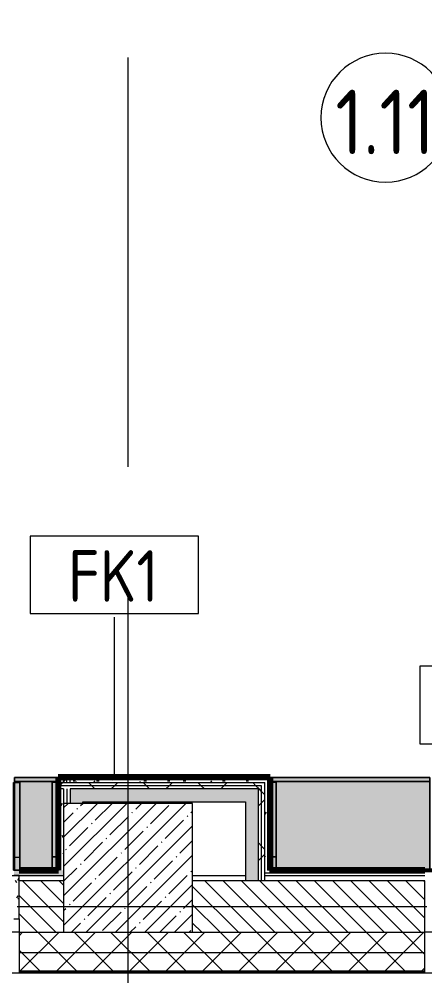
# Model space of a CAD drawing. Header units: millimetres. Extents: x 35144 to 233944, y -8553 to 29000.
# Drawn here: x 42738 to 44310, y -269 to 3441 of the extents above; entities that cross this region are included whole.
import ezdxf

# ---------------------------------------------------------------- set-up
doc = ezdxf.new("R2010")
doc.units = ezdxf.units.MM
doc.linetypes.add('Осевая', pattern=[3175, 635, -476.25, 1587.5, -476.25])
for name, color, linetype, lineweight in [('A-AREA-IDEN', 7, 'Continuous', 9), ('A-WALL', 7, 'Continuous', 9), ('A-WALL-IDEN', 7, 'Continuous', 9), ('I-WALL', 7, 'Continuous', 9), ('S-COLS', 7, 'Continuous', 9), ('Оси', 7, 'Continuous', 9), ('Оси-2', 7, 'Осевая', 9)]:
    doc.layers.add(name, color=color, linetype=linetype, lineweight=lineweight)
for name, color, linetype, lineweight, true_color in [('A-WALL-1', 7, 'Continuous', 9, 0xc0c0c0), ('A-WALL-3', 7, 'Continuous', 9, 0xff80c0), ('I-WALL-14', 7, 'Continuous', 53, 0xe0bbbf), ('I-WALL-6', 7, 'Continuous', 9, 0xc0c0c0), ('I-WALL-8', 7, 'Continuous', 80, 0xff80c0), ('S-WALL-ANLY-1', 7, 'Continuous', 5, 0x008040), ('Знаки-1', 9, 'Continuous', 9, 0x808080), ('Знаки-2', 7, 'Continuous', 9, 0xc1bbaf), ('Знаки-4', 7, 'Continuous', 9, 0xaba79f), ('Знаки-6', 7, 'Continuous', 9, 0xd1cabb), ('Знаки-7', 7, 'Continuous', 9, 0xccc5b7)]:
    doc.layers.add(name, color=color, linetype=linetype, lineweight=lineweight, true_color=true_color)
doc.layers.add('Знаки-3', color=7, linetype='Continuous', lineweight=9, transparency=0.5)
doc.styles.add('GOST Common', font='GOST_Common.ttf', dxfattribs={"width": 0.9, "height": 200})
doc.styles.add('GOST Common_1', font='GOST_Common.ttf', dxfattribs={"width": 0.9, "height": 250})
pattern_1 = [(0, (0, 0), (121.92, 30.48), [10.058, -81.382, 10.058, -81.382, -487.68]), (0, (0, 0), (121.92, 30.48), [-182.88, 10.058, -172.822, 10.058, -81.382, -213.36]), (0, (0, 0), (121.92, 30.48), [-457.2, 10.058, -50.902, 10.058, -142.342]), (120, (45.72, 15.24), (-87.356454, 90.345817), [10.058, -81.382, 10.058, -81.382, -487.68]), (120, (45.72, 15.24), (-87.356454, 90.345817), [-182.88, 10.058, -172.822, 10.058, -81.382, -213.36]), (120, (45.72, 15.24), (-87.356454, 90.345817), [-457.2, 10.058, -50.902, 10.058, -142.342]), (240, (60.96, 76.2), (-34.563546, -120.825817), [10.058, -81.382, 10.058, -81.382, -487.68]), (240, (60.96, 76.2), (-34.563546, -120.825817), [-182.88, 10.058, -172.822, 10.058, -81.382, -213.36]), (240, (60.96, 76.2), (-34.563546, -120.825817), [-457.2, 10.058, -50.902, 10.058, -142.342])]
pattern_2 = [(45, (0, 0), (-106.066, 106.066), []), (135, (0, 0), (-106.066, -106.066), [])]

# ---------------------------------------------------------------- blocks, each defined once
blk = doc.blocks.new('BSC_Колонна _Прямоугольная - 500х500-V6-План отделки стен 1 этажа в осях 17-23')
at = {"layer": 'S-COLS'}
h = blk.add_hatch(dxfattribs=at)
h.set_pattern_fill('FP_8', color=256, style=0, pattern_type=2)
h.set_pattern_definition([(45, (-43160, -150), (-57.02463, 57.02463), []), (45, (-43102.975, -150), (-57.02463, 57.02463), [100.806, -20.161, 3.353, -16.808])])
h.paths.add_polyline_path([(-250, -250), (250, -250), (250, 250), (-250, 250), (-250, 88)])
for p, q in [((250, 250), (-250, 250)), ((-250, 250), (-250, -250)), ((250, -250), (250, 250)), ((-250, -250), (250, -250))]:
    blk.add_line(p, q, dxfattribs=at)
blk = doc.blocks.new('Зашивка без перфорации М3 - М3_6-30986740-План отделки стен 1 этажа в осях 17-23')
at = {"layer": 'Знаки-3'}
for points in [[(-269.1, 180), (-430, 180), (-430, -179.9), (-259.8, -179.9), (-259.8, 180)], [(-269.1, -163.9), (-430, -163.9), (-430, -179.9), (-260, -179.9), (-260, -163.9)]]:
    blk.add_hatch(color=256, dxfattribs=at).paths.add_polyline_path(points)
at = {"layer": 'Знаки-1'}
for p, q in [((-259.8, 180), (-430, 180)), ((-259.8, -179.9), (-259.8, 180)), ((-430, -179.9), (-259.8, -179.9))]:
    blk.add_line(p, q, dxfattribs=at)
at = {"layer": 'Знаки-2'}
for p, q in [((-430, -179.9), (-430, 180)), ((-259.8, 180), (-259.8, -179.9)), ((-260, -163.9), (-430, -163.9)), ((-430, -163.9), (-430, -179.9)), ((-430, -179.9), (-260, -179.9)), ((-260, -163.9), (-260, -179.9))]:
    blk.add_line(p, q, dxfattribs=at)
at = {"layer": 'Знаки-4'}
for p, q in [((-430, 180), (-259.8, 180)), ((-430, -163.9), (-260, -163.9)), ((-259.8, -179.9), (-430, -179.9)), ((-260, -179.9), (-430, -179.9)), ((-260, -179.9), (-260, -163.9))]:
    blk.add_line(p, q, dxfattribs=at)
at = {"layer": 'Знаки-7'}
blk.add_line((-430, -163.9), (-430, -179.9), dxfattribs=at)
blk = doc.blocks.new('Зашивка без перфорации М3 - М3_7-30988310-План отделки стен 1 этажа в осях 17-23')
at = {"layer": 'Знаки-3'}
for points in [[(-314.4, 180), (-430, 180), (-430, -179.9), (189, -179.9), (189, 180)], [(189, -163.9), (-430, -163.9), (-430, -179.9), (189, -179.9)]]:
    blk.add_hatch(color=256, dxfattribs=at).paths.add_polyline_path(points)
at = {"layer": 'Знаки-1'}
for p, q in [((189, 180), (-430, 180)), ((-430, 180), (-430, -179.9)), ((-430, -179.9), (189.1, -179.9))]:
    blk.add_line(p, q, dxfattribs=at)
at = {"layer": 'Знаки-2'}
for p, q in [((-430, -179.9), (-430, 180)), ((189, -163.9), (-430, -163.9)), ((-430, -163.9), (-430, -179.9)), ((-430, -179.9), (189.1, -179.9))]:
    blk.add_line(p, q, dxfattribs=at)
at = {"layer": 'Знаки-4'}
for p, q in [((-430, 180), (189, 180)), ((-430, -163.9), (189, -163.9)), ((189.1, -179.9), (-430, -179.9)), ((189.1, -179.9), (-430, -179.9))]:
    blk.add_line(p, q, dxfattribs=at)
at = {"layer": 'Знаки-6'}
blk.add_line((-430, -163.9), (-430, -179.9), dxfattribs=at)
blk = doc.blocks.new('Зашивка_ торцевая панель - Зашивка_ торцевая панель-V64-План отделки стен 1 этажа в осях 17-23')
at = {"layer": 'Знаки-3'}
blk.add_hatch(color=256, dxfattribs=at).paths.add_polyline_path([(-430, -160), (-406, -160), (-406, 180), (-430, 180), (-430, -64.2)])
at = {"layer": 'Знаки-2'}
for p, q in [((-430, 180), (-430, -110)), ((-430, 180), (-406, 180)), ((-406, -110), (-406, 180)), ((-430, -110), (-430, -160)), ((-406, -110), (-430, -110)), ((-430, -110), (-406, -110)), ((-406, -160), (-406, -110)), ((-430, -160), (-406, -160))]:
    blk.add_line(p, q, dxfattribs=at)
at = {"layer": 'Знаки-4'}
for p, q in [((-430, -160), (-430, 180)), ((-430, 180), (-406, 180)), ((-406, 180), (-406, -160)), ((-430, -160), (-406, -160))]:
    blk.add_line(p, q, dxfattribs=at)
blk = doc.blocks.new('Зашивка_ торцевая панель - Зашивка_ торцевая панель-V65-План отделки стен 1 этажа в осях 17-23')
at = {"layer": 'Знаки-3'}
blk.add_hatch(color=256, dxfattribs=at).paths.add_polyline_path([(-430, -160), (-406, -160), (-406, 180), (-430, 180), (-430, -64.2)])
at = {"layer": 'Знаки-2'}
for p, q in [((-430, 180), (-406, 180)), ((-406, -110), (-406, 180)), ((-406, -110), (-430, -110)), ((-430, -110), (-406, -110)), ((-406, -160), (-406, -110)), ((-430, -160), (-406, -160))]:
    blk.add_line(p, q, dxfattribs=at)
at = {"layer": 'Знаки-4'}
for p, q in [((-430, 180), (-406, 180)), ((-406, 180), (-406, -160)), ((-430, -160), (-406, -160))]:
    blk.add_line(p, q, dxfattribs=at)
blk = doc.blocks.new('Зашивка_ опоясывающая панель - Зашивка_ опоясывающая панель-V80-План отделки стен 1 этажа в осях 17-23')
at = {"layer": 'Знаки-3'}
for points in [[(-425.6, -110), (-406, -110), (-406, 180), (-430, 180), (-430, -110), (-426.7, -110)], [(-426.7, -160), (-406, -160), (-406, 180), (-430, 180), (-430, -160)]]:
    blk.add_hatch(color=256, dxfattribs=at).paths.add_polyline_path(points)
at = {"layer": 'Знаки-2'}
for p, q in [((-430, 180), (-430, -110)), ((-430, -110), (-430, 180)), ((-430, 180), (-406, 180)), ((-430, 180), (-406, 180)), ((-406, 180), (-406, -110)), ((-406, -110), (-406, 180)), ((-430, -110), (-430, -160)), ((-430, -110), (-406, -110)), ((-430, -110), (-406, -110)), ((-406, -160), (-406, -110)), ((-406, -160), (-430, -160))]:
    blk.add_line(p, q, dxfattribs=at)
at = {"layer": 'Знаки-4'}
for p, q in [((-430, -160), (-430, 180)), ((-430, 180), (-406, 180)), ((-406, 180), (-406, -160)), ((-430, -160), (-406, -160))]:
    blk.add_line(p, q, dxfattribs=at)
at = {"layer": 'Знаки-7'}
for p, q in [((-430, 180), (-430, -110)), ((-430, 180), (-406, 180)), ((-406, -110), (-406, 180))]:
    blk.add_line(p, q, dxfattribs=at)
blk = doc.blocks.new('М_стена_0001 - Типоразмер_без рамки-25382661-План отделки стен 1 этажа в осях 17-23')
at = {"layer": 'A-WALL-IDEN'}
for p, q in [((3.258, 1.523), (-3.273, 1.523)), ((-3.273, 1.523), (-3.273, -1.477)), ((3.258, -1.477), (3.258, 1.523)), ((-3.273, -1.477), (3.258, -1.477))]:
    blk.add_line(p, q, dxfattribs=at)
blk = doc.blocks.new('Марка_Помещения - Номер-25198446-План отделки стен 1 этажа в осях 17-23')
at = {"layer": 'A-AREA-IDEN'}
for start, end in [(360, 180), (180, 360)]:
    blk.add_arc((0, 0), 2.5, start, end, dxfattribs=at)

msp = doc.modelspace()

# ---------------------------------------------------------------- hatches: boundary and pattern name
at = {"layer": 'A-WALL'}
h = msp.add_hatch(dxfattribs=at)
h.set_pattern_fill('FP_22', color=256, style=0, pattern_type=2)
h.set_pattern_definition([(135, (0, 0), (-35.35534, -35.35534), [])])
h.paths.add_polyline_path([(43410, -100), (44310, -100), (44310, 100), (43410, 100), (43410, -14.5)])
h.paths.add_polyline_path([(40131.5, -100), (40637.5, -100), (40637.5, 100), (39940, 100), (39940, -100)])
h.paths.add_polyline_path([(42910, -100), (42910, 100), (42737.5, 100), (42737.5, -100)])
h = msp.add_hatch(dxfattribs=at)
h.set_pattern_fill('FP_17', color=256, style=0, pattern_type=2)
h.set_pattern_definition([(45, (0, 0), (-70.71068, 70.71068), []), (135, (0, 0), (-70.71068, -70.71068), [])])
h.paths.add_polyline_path([(73980, -250), (75700, -250), (75700, -100), (73980, -100)])
h.paths.add_polyline_path([(71560, -250), (72280, -250), (72280, -100), (71560, -100)])
h.paths.add_polyline_path([(70660, -250), (70660, -100), (67060, -100), (67060, -250), (69446.9, -250)])
h.paths.add_polyline_path([(57160, -250), (57160, -100), (56410, -100), (56410, -250), (56910, -250)])
h.paths.add_polyline_path([(60910, -250), (61610, -250), (61610, -100), (60910, -100)])
h.paths.add_polyline_path([(59798.8, -250), (60010, -250), (60010, -100), (59260, -100), (59260, -250), (59427.7, -250)])
h.paths.add_polyline_path([(63710, -250), (64260, -250), (64260, -100), (63710, -100)])
h.paths.add_polyline_path([(65736.1, -250), (66160, -250), (66160, -100), (65160, -100), (65160, -250), (65410, -250)])
h.paths.add_polyline_path([(47410, -250), (48160, -250), (48160, -100), (47410, -100)])
h.paths.add_polyline_path([(49060, -250), (49771.5, -250), (49771.5, -100), (49060, -100)])
h.paths.add_polyline_path([(52006.1, -250), (53310, -250), (53310, -100), (51871.5, -100), (51871.5, -250)])
h.paths.add_polyline_path([(44310, -250), (44310, -100), (42737.5, -100), (42737.5, -250), (44213.4, -250)])
h.paths.add_polyline_path([(40637.5, -250), (40637.5, -100), (39940, -100), (39940, -250), (40502.6, -250)])
h.paths.add_polyline_path([(39040, -250), (39040, -100), (38742.7, -100), (38742.7, -250), (39018.3, -250)])
at = {"layer": 'I-WALL'}
h = msp.add_hatch(dxfattribs=at)
h.set_pattern_fill('FP_80', color=256, style=0, pattern_type=2)
h.set_pattern_definition(pattern_1)
h.paths.add_polyline_path([(43471.2, 481), (43690, 481), (43690, 501), (42935, 501), (42935, 481), (43100.1, 481)])
h.paths.add_polyline_path([(42910, 481), (42910, 501), (42890, 501), (42890, 481)])
h = msp.add_hatch(dxfattribs=at)
h.set_pattern_fill('FP_81', color=256, style=0, pattern_type=2)
h.set_pattern_definition(pattern_2)
h.paths.add_polyline_path([(42910, 400), (42922.5, 400), (42922.5, 456), (42910, 456), (42910, 406)])
h.paths.add_polyline_path([(42910, 481), (42922.5, 481), (42922.5, 501), (42910, 501)])
h = msp.add_hatch(dxfattribs=at)
h.set_pattern_fill('FP_81', color=256, style=0, pattern_type=2)
h.set_pattern_definition(pattern_2)
h.paths.add_polyline_path([(42935, 400), (42935, 456), (42922.5, 456), (42922.5, 400)])
h.paths.add_polyline_path([(42922.5, 481), (42935, 481), (42935, 501), (42922.5, 501)])
h = msp.add_hatch(dxfattribs=at)
h.set_pattern_fill('FP_80', color=256, style=0, pattern_type=2)
h.set_pattern_definition(pattern_1)
h.paths.add_polyline_path([(43690, 130), (43710, 130), (43710, 501), (43690, 501), (43690, 238)])
h = msp.add_hatch(dxfattribs=at)
h.set_pattern_fill('FP_81', color=256, style=0, pattern_type=2)
h.set_pattern_definition(pattern_2)
h.paths.add_polyline_path([(43677.5, 468.5), (43690, 468.5), (43690, 481), (42890, 481), (42890, 468.5), (43471.2, 468.5)])
h = msp.add_hatch(dxfattribs=at)
h.set_pattern_fill('FP_81', color=256, style=0, pattern_type=2)
h.set_pattern_definition(pattern_2)
h.paths.add_polyline_path([(43677.5, 456), (43677.5, 468.5), (42890, 468.5), (42890, 456), (43665, 456)])
h = msp.add_hatch(dxfattribs=at)
h.set_pattern_fill('FP_80', color=256, style=0, pattern_type=2)
h.set_pattern_definition(pattern_1)
h.paths.add_polyline_path([(42890, 140), (42910, 140), (42910, 456), (42890, 456), (42890, 141)])
for points in [[(43100.1, 406), (43665, 406), (43665, 456), (42935, 456), (42935, 406), (42985, 406)], [(42935, 400), (42985, 400), (42985, 406), (42935, 406)], [(43665, 100), (43665, 406), (43615, 406), (43615, 100)]]:
    msp.add_hatch(color=256, dxfattribs=at).paths.add_polyline_path(points)
h = msp.add_hatch(dxfattribs=at)
h.set_pattern_fill('FP_81', color=256, style=0, pattern_type=2)
h.set_pattern_definition(pattern_2)
h.paths.add_polyline_path([(43665, 100), (43677.5, 100), (43677.5, 456), (43665, 456), (43665, 238)])
h = msp.add_hatch(dxfattribs=at)
h.set_pattern_fill('FP_81', color=256, style=0, pattern_type=2)
h.set_pattern_definition(pattern_2)
h.paths.add_polyline_path([(43690, 100), (43690, 468.5), (43677.5, 468.5), (43677.5, 100)])
h = msp.add_hatch(dxfattribs=at)
h.set_pattern_fill('FP_80', color=256, style=0, pattern_type=2)
h.set_pattern_definition(pattern_1)
h.paths.add_polyline_path([(39040, 120), (39061, 120), (39060, 140), (39040, 140)])
h.paths.add_polyline_path([(42910, 120), (42910, 140), (42717.5, 140), (42717.5, 120), (42729.1, 120)])
h.paths.add_polyline_path([(39940, 120), (40560, 120), (40560, 140), (39940, 140)])
h = msp.add_hatch(dxfattribs=at)
h.set_pattern_fill('FP_80', color=256, style=0, pattern_type=2)
h.set_pattern_definition(pattern_1)
h.paths.add_polyline_path([(42729.1, -48), (42737.5, -48), (42737.5, 120), (42717.5, 120), (42717.5, -48)])

# ---------------------------------------------------------------- linework, layer by layer
at = {"layer": 'A-WALL'}
for p, q in [((42910, 481), (42910, 501)), ((42922.5, 481), (42922.5, 501)), ((42935, 481), (42935, 501)), ((42890, 481), (43690, 481)), ((43677.5, 468.5), (42890, 468.5)), ((42910, 456), (42890, 456)), ((42910, 456), (42910, 400)), ((42922.5, 456), (42922.5, 400)), ((43665, 456), (42935, 456)), ((42935, 456), (42935, 400)), ((43665, 100), (43665, 456)), ((43677.5, 100), (43677.5, 468.5)), ((42890, 141), (42890, 140)), ((42737.5, -100), (42910, -100)), ((43410, -100), (44310, -100)), ((42737.5, -250), (44310, -250)), ((42737.5, -253), (44310, -253))]:
    msp.add_line(p, q, dxfattribs=at)
at = {"layer": 'A-WALL-1'}
for p, q in [((42910, 100), (42737.5, 100)), ((44310, 100), (43410, 100)), ((44310, -258), (44310, 100)), ((42737.5, -48), (42737.5, -258)), ((49060, -258), (38742.7, -258))]:
    msp.add_line(p, q, dxfattribs=at)
at = {"layer": 'A-WALL-3'}
msp.add_line((42890, 141), (42890, 434.4), dxfattribs=at)
at = {"layer": 'A-WALL-IDEN'}
msp.add_line((43106.7, 501.5), (43106.7, 1122.2), dxfattribs=at)
at = {"layer": 'I-WALL-14'}
msp.add_line((44310, 141), (47389, 141), dxfattribs=at)
at = {"layer": 'I-WALL-6'}
for p, q in [((43690, 100), (43690, 481)), ((42985, 406), (43615, 406)), ((42985, 400), (42985, 406)), ((43615, 406), (43615, 100)), ((42670.5, 120), (42910, 120)), ((42737.5, 140), (42717.5, 140)), ((42737.5, 120), (42717.5, 120)), ((42737.5, -48), (42737.5, 120)), ((43410, 120), (43615, 120)), ((43690, 130), (43710, 130)), ((43690, 120), (44310, 120)), ((43710, 130), (43710, 140)), ((42717.5, -48), (42737.5, -48)), ((42737.5, -100), (40637.5, -100)), ((47410, -100), (44310, -100))]:
    msp.add_line(p, q, dxfattribs=at)
at = {"layer": 'I-WALL-8'}
for p, q in [((42889, 502), (42889, 141)), ((43711, 502), (42889, 502)), ((42890, 434.4), (42890, 501)), ((42890, 501), (43710, 501)), ((43710, 501), (43710, 140)), ((43711, 141), (43711, 502)), ((42889, 141), (42737.5, 141)), ((42737.5, 141), (42737.5, 140)), ((42737.5, 140), (42890, 140)), ((43710, 140), (44310, 140)), ((44310, 141), (43711, 141)), ((44310, 140), (44310, 141))]:
    msp.add_line(p, q, dxfattribs=at)
at = {"layer": 'S-WALL-ANLY-1'}
msp.add_line((42737.5, -179), (44310, -179), dxfattribs=at)
at = {"layer": 'Оси'}
msp.add_line((43160, -1906.3), (43160, 593.7), dxfattribs=at)
at = {"layer": 'Оси-2'}
for p, q in [((43160, 593.7), (43160, 24898.1)), ((38443.7, 0), (82200, 0))]:
    msp.add_line(p, q, dxfattribs=at)

# ---------------------------------------------------------------- block references
at = {"layer": 'A-AREA-IDEN', "xscale": 99.99999999999993, "yscale": 99.99999999999993, "zscale": 99.99999999999993}
msp.add_blockref('Марка_Помещения - Номер-25198446-План отделки стен 1 этажа в осях 17-23', (44157.4, 3059.2), dxfattribs=at)
at = {"layer": 'A-WALL-IDEN', "xscale": 99.99999999999993, "yscale": 99.99999999999993, "zscale": 99.99999999999993}
for p in [(43107.5, 1283.8), (44617.6, 779.2)]:
    msp.add_blockref('М_стена_0001 - Типоразмер_без рамки-25382661-План отделки стен 1 этажа в осях 17-23', p, dxfattribs=at)
at = {"layer": 'S-COLS'}
msp.add_blockref('BSC_Колонна _Прямоугольная - 500х500-V6-План отделки стен 1 этажа в осях 17-23', (43160, 150), dxfattribs=at)
at = {"layer": 'Знаки-2', "rotation": 180}
msp.add_blockref('Зашивка без перфорации М3 - М3_6-30986740-План отделки стен 1 этажа в осях 17-23', (42460, 321), dxfattribs=at)
at = {"layer": 'Знаки-2'}
for name, p in [('Зашивка_ торцевая панель - Зашивка_ торцевая панель-V64-План отделки стен 1 этажа в осях 17-23', (43295, 302.2)), ('Зашивка_ торцевая панель - Зашивка_ торцевая панель-V65-План отделки стен 1 этажа в осях 17-23', (44140, 302.2))]:
    msp.add_blockref(name, p, dxfattribs=at)
at = {"layer": 'Знаки-4'}
msp.add_blockref('Зашивка_ опоясывающая панель - Зашивка_ опоясывающая панель-V80-План отделки стен 1 этажа в осях 17-23', (43145.8, 301), dxfattribs=at)
at = {"layer": 'Знаки-6', "rotation": 180}
msp.add_blockref('Зашивка без перфорации М3 - М3_7-30988310-План отделки стен 1 этажа в осях 17-23', (43899, 321), dxfattribs=at)

# ---------------------------------------------------------------- texts
at = {"layer": 'A-AREA-IDEN', "insert": (43963.2, 3167.7), "char_height": 250, "width": 490.633, "attachment_point": 1, "style": 'GOST Common_1'}
msp.add_mtext('1.11', dxfattribs=at)
at = {"layer": 'A-WALL-IDEN', "insert": (42927.2, 1381.8), "char_height": 200, "width": 447.342, "attachment_point": 1, "style": 'GOST Common'}
msp.add_mtext('FK1', dxfattribs=at)

doc.saveas('drawing.dxf')
